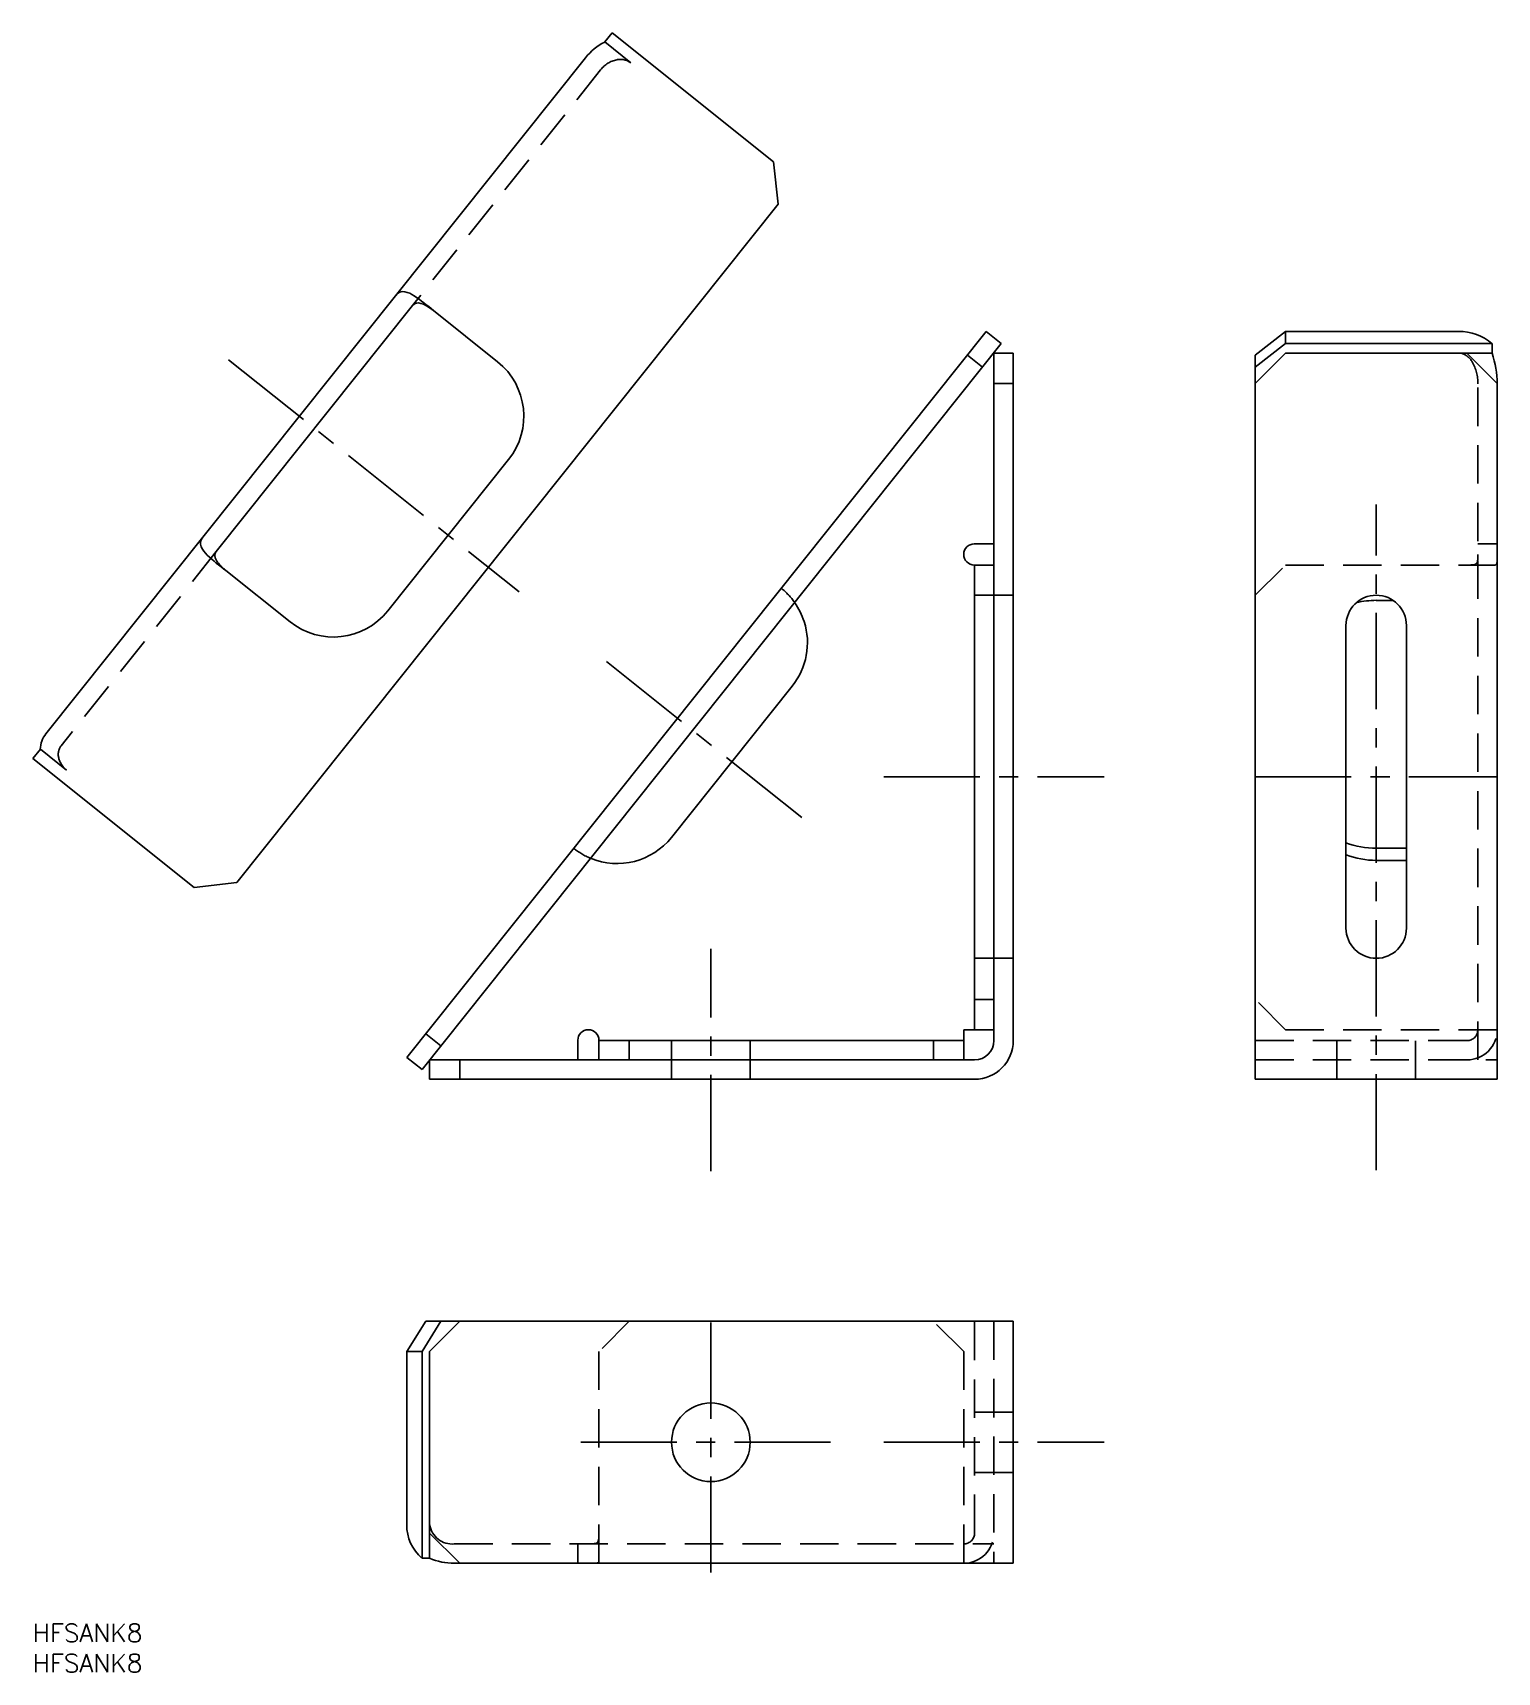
# Model space of a CAD drawing. Extents: x 0 to 242, y -8 to 263.
import ezdxf

# ---------------------------------------------------------------- set-up
doc = ezdxf.new("R2010")
doc.units = 0
doc.header["$LTSCALE"] = 0.5
doc.linetypes.add('CENTER', pattern=[50.8, 31.75, -6.35, 6.35, -6.35])
doc.linetypes.add('DASHED', pattern=[19.05, 12.7, -6.35])
for name, color, linetype in [('MSM_CENTER', 1, 'CENTER'), ('MSM_CONTINUOUS', 7, 'CONTINUOUS'), ('MSM_DASHED', 4, 'DASHED'), ('MSM_PART_NUMBER', 7, 'CONTINUOUS')]:
    doc.layers.add(name, color=color, linetype=linetype)
doc.styles.get("Standard").update_dxf_attribs({"font": 'txt.shx', "height": 3, "bigfont": 'bigfont.shx'})

# ---------------------------------------------------------------- blocks, each defined once
blk = doc.blocks.new('*U2')
at = {"layer": 'MSM_PART_NUMBER'}
blk.add_text('HFSANK8', height=3, dxfattribs=at).set_placement((0, -3))
blk = doc.blocks.new('*U3')
at = {"layer": 'MSM_PART_NUMBER'}
blk.add_text('HFSANK8', height=3, dxfattribs=at).set_placement((0, -8))

msp = doc.modelspace()

# ---------------------------------------------------------------- linework, layer by layer
at = {"layer": 'MSM_CENTER'}
for p, q in [((32.34, 208.94), (80.4, 170.57)), ((222.1, 75), (222.1, 185)), ((94.86, 159.03), (127.29, 133.14)), ((140.7, 140), (177.1, 140)), ((202.1, 140), (242.1, 140)), ((112.1, 74.84), (112.1, 111.56)), ((112.1, 8.5), (112.1, 51.5)), ((90.6, 30), (133.6, 30)), ((140.7, 30), (177.1, 30))]:
    msp.add_line(p, q, dxfattribs=at)
at = {"layer": 'MSM_CONTINUOUS'}
for p, q in [((94.55, 261.45), (95.77, 262.97)), ((95.77, 262.97), (122.45, 241.67)), ((91.38, 258.85), (2.17, 147.1)), ((122.45, 241.67), (123.24, 234.64)), ((123.24, 234.64), (33.71, 122.5)), ((62.79, 217.91), (30.34, 177.26)), ((76.85, 208.59), (66.22, 217.08)), ((157.62, 213.6), (61.85, 93.63)), ((160.12, 211.6), (64.35, 91.64)), ((160.12, 211.6), (157.62, 213.6)), ((207.1, 213.6), (202.1, 209.69)), ((207.1, 211.6), (202.1, 207.69)), ((235.7, 213.6), (207.1, 213.6)), ((207.1, 211.6), (207.1, 213.6)), ((207.1, 211.6), (241.24, 211.6)), ((241.24, 210), (241.24, 211.6)), ((157, 207.69), (154.5, 209.69)), ((158.9, 210.07), (158.9, 96.4)), ((158.9, 210), (162.1, 210)), ((162.1, 210), (162.1, 96.4)), ((202.1, 205), (207.1, 210)), ((202.1, 209.69), (202.1, 90)), ((207.1, 210), (241.24, 210)), ((237.1, 210), (242.1, 205)), ((162.1, 205), (158.9, 205)), ((242.1, 90), (242.1, 205)), ((58.7, 167.42), (78.66, 192.43)), ((155.65, 178.5), (158.9, 178.5)), ((31.91, 174.09), (42.54, 165.61)), ((158.9, 175), (155.65, 175)), ((155.7, 98.2), (155.7, 175)), ((155.7, 170), (158.9, 170)), ((222.1, 169.16), (224.87, 169.16)), ((217.1, 165), (217.1, 115)), ((227.1, 115), (227.1, 165)), ((125.55, 155), (105.59, 129.99)), ((0, 143.01), (1.25, 144.57)), ((0, 143.01), (26.68, 121.71)), ((227.1, 128.18), (222.1, 128.18)), ((227.1, 126.18), (222.1, 126.18)), ((33.71, 122.5), (26.68, 121.71)), ((155.7, 103.2), (158.9, 103.2)), ((158.9, 98.2), (153.9, 98.2)), ((153.9, 93.2), (153.9, 98.2)), ((67.47, 95.54), (64.97, 97.54)), ((90.1, 93.2), (90.1, 96.45)), ((93.6, 93.2), (93.6, 96.45)), ((153.9, 96.4), (93.6, 96.4)), ((98.6, 96.4), (98.6, 93.2)), ((148.9, 96.4), (148.9, 93.2)), ((64.35, 91.64), (61.85, 93.63)), ((155.7, 93.2), (65.6, 93.2)), ((65.6, 93.2), (65.6, 90)), ((70.6, 93.2), (70.6, 90)), ((65.6, 90), (155.7, 90)), ((202.1, 90), (242.1, 90)), ((64.97, 50), (61.85, 45)), ((67.47, 50), (64.35, 45)), ((162.1, 50), (64.97, 50)), ((70.6, 50), (65.6, 45)), ((162.1, 50), (162.1, 10)), ((64.35, 45), (61.85, 45)), ((61.85, 16.4), (61.85, 45)), ((64.35, 45), (64.35, 10.86)), ((65.6, 45), (65.6, 10.86)), ((65.6, 15), (70.6, 10)), ((64.35, 10.86), (65.6, 10.86)), ((69.69, 10), (162.1, 10))]:
    msp.add_line(p, q, dxfattribs=at)
msp.add_circle((112.1, 30), 6.5, dxfattribs=at)
for centre, radius, start, end in [((99.02, 252.76), 9.77, 117.2166, 141.4361), ((61.27, 218.65), 1.55, 80.9426, 144.53), ((60.66, 216.18), 4.09, 54.2579, 78.0599), ((34.1, 178.32), 50.34, 50.3482, 54.8896), ((63.72, 217.09), 1.24, 69.3742, 138.4238), ((62.49, 213.08), 5.43, 53.1099, 72.1475), ((39.41, 180.42), 45.41, 53.8176, 54.5571), ((235.83, 205.28), 8.32, 49.4633, 90.919), ((227.46, 205.06), 14.64, 359.7537, 19.7064), ((69.67, 199.61), 11.5, 321.4, 51.4), ((29.27, 178.58), 1.55, 138.27, 201.8574), ((31.55, 179.71), 4.09, 204.7401, 228.5421), ((62.58, 214), 50.34, 227.9104, 232.4518), ((31.34, 176.53), 1.24, 144.3762, 213.4258), ((155.65, 176.75), 1.75, 90, 270), ((34.98, 178.62), 5.43, 210.6525, 229.6901), ((61.71, 208.36), 45.41, 228.2429, 228.9824), ((115.8, 161.79), 12.34, 18.1925, 34.6354), ((222.1, 165), 5, 0, 180), ((222.38, 152.09), 17.08, 90.9391, 101.9392), ((49.71, 174.6), 11.5, 231.4, 321.4), ((116.57, 162.17), 11.5, 321.4, 17.5844), ((5.59, 144.42), 4.35, 141.8956, 178.0134), ((96.6, 137.16), 11.5, 247.5564, 321.4), ((222.06, 142.41), 14.23, 249.5839, 270.1428), ((222.07, 140.42), 14.23, 249.5855, 270.1412), ((222.1, 115), 5, 180, 0), ((91.85, 96.45), 1.75, 0, 180), ((155.7, 96.4), 6.4, 270, 0), ((155.7, 96.4), 3.2, 270, 0), ((68.79, 16.2), 6.95, 178.3285, 230.2423), ((69.65, 20.01), 10.01, 246.1095, 270.2359)]:
    msp.add_arc(centre, radius, start, end, dxfattribs=at)
at = {"layer": 'MSM_DASHED'}
for p, q in [((98.88, 257.99), (94.55, 261.45)), ((93.88, 256.85), (62.79, 217.91)), ((238.9, 93.2), (238.9, 204.95)), ((30.34, 177.26), (4.67, 145.11)), ((242.1, 178.5), (238.9, 178.5)), ((202.1, 170), (207.1, 175)), ((207.1, 175), (241.78, 175)), ((162.1, 170), (158.9, 170)), ((5.58, 141.11), (1.25, 144.57)), ((155.7, 110), (162.1, 110)), ((207.1, 98.2), (202.1, 103.2)), ((207.1, 98.2), (242.1, 98.2)), ((105.6, 96.4), (105.6, 90)), ((118.6, 90), (118.6, 96.4)), ((202.1, 96.4), (237.1, 96.4)), ((215.6, 96.4), (215.6, 90)), ((228.6, 90), (228.6, 96.4)), ((202.1, 93.2), (242.1, 93.2)), ((98.6, 50), (93.6, 45)), ((153.9, 45), (148.9, 50)), ((155.7, 15), (155.7, 50)), ((158.9, 50), (158.9, 10)), ((93.6, 45), (93.6, 10.32)), ((153.9, 45), (153.9, 10)), ((155.7, 35), (162.1, 35)), ((155.7, 25), (162.1, 25)), ((69.69, 13.2), (158.9, 13.2)), ((90.1, 13.2), (90.1, 10))]:
    msp.add_line(p, q, dxfattribs=at)
for centre, radius, start, end in [((97.4, 254.18), 4.42, 101.2545, 142.7321), ((97.13, 255.67), 2.91, 53.0374, 101.8712), ((235.43, 207.21), 2.87, 28.2232, 75.8195), ((231.85, 205.06), 7.05, 359.0914, 29.8873), ((229.36, 176.65), 9.54, 353.6065, 0.6101), ((219.73, 176.69), 22.37, 357.1182, 0.1531), ((237.48, 180.61), 5.61, 270.4458, 277.5536), ((238.17, 175.73), 0.682, 273.3729, 347.8737), ((241.66, 175.35), 0.369, 288.9334, 328.5438), ((241.17, 175.56), 0.902, 333.743, 0.6451), ((116.57, 162.17), 11.5, 35.2436, 51.4), ((6.6, 143.69), 2.39, 143.6186, 194.0289), ((7.91, 144.06), 3.75, 194.5975, 231.6083), ((96.6, 137.16), 11.5, 231.4, 247.5564), ((237.1, 98.2), 5, 270, 0), ((237.1, 98.2), 1.8, 270, 0), ((69.35, 16.97), 3.79, 188.6932, 275.2901), ((90.42, 14.59), 3.18, 340.4976, 359.8598), ((153.9, 15), 1.8, 270, 360), ((153.9, 15), 5, 270, 0), ((91.99, 20.03), 6.83, 268.7914, 279.1523), ((93, 13.75), 0.474, 279.4076, 331.0528), ((92.39, 19.24), 9.24, 269.59, 275.2846), ((92.99, 11.2), 1.19, 281.774, 291.0972), ((93.32, 10.36), 0.288, 291.699, 350.9071)]:
    msp.add_arc(centre, radius, start, end, dxfattribs=at)

# ---------------------------------------------------------------- block references
at = {"layer": 'MSM_CONTINUOUS'}
for name in ['*U2', '*U3']:
    msp.add_blockref(name, (0, 0), dxfattribs=at)

doc.saveas('drawing.dxf')
